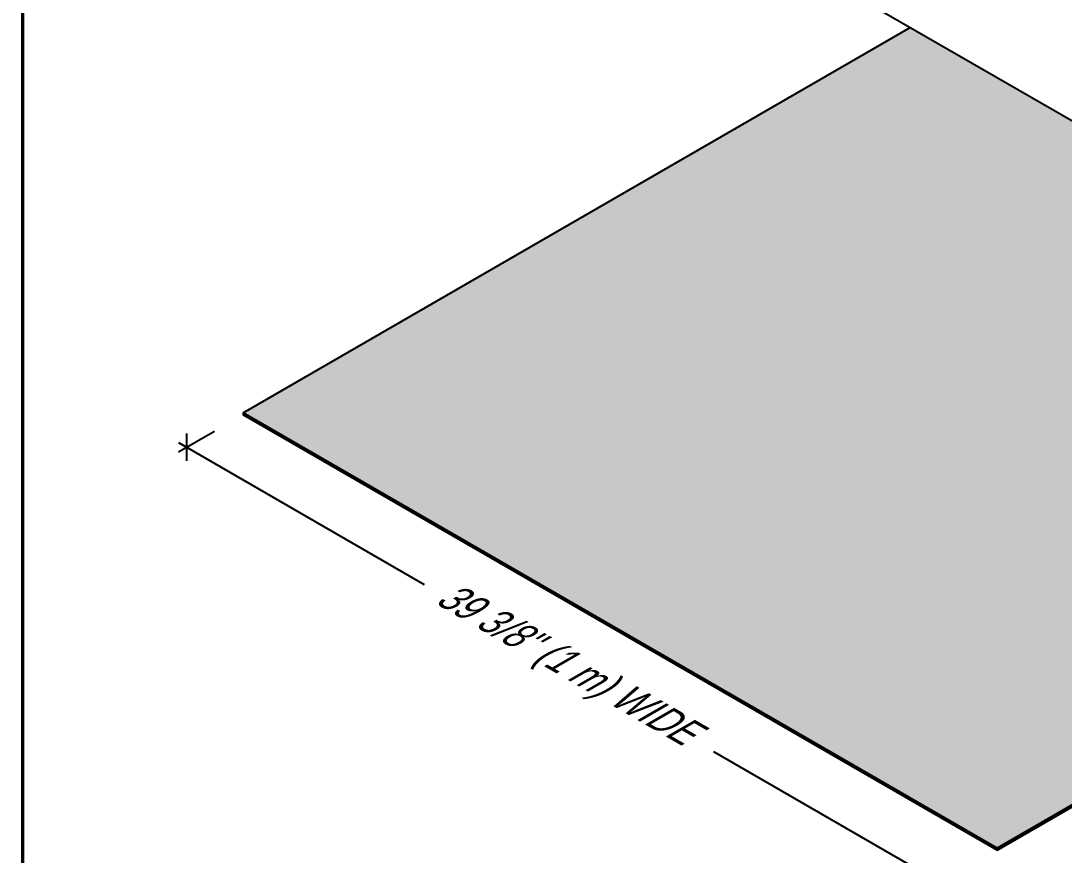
# Model space of a CAD drawing. Header units: inches. Extents: x -512 to -492, y -151 to -134.3.
# Drawn here: x -512 to -503.01, y -147.11 to -139.93 of the extents above; entities that cross this region are included whole.
import ezdxf
from ezdxf.enums import TextEntityAlignment as Align

# ---------------------------------------------------------------- set-up
doc = ezdxf.new("R2010")
doc.units = ezdxf.units.IN
doc.header["$MEASUREMENT"] = 0
doc.layers.get('0').update_dxf_attribs({"linetype": 'CONTINUOUS'})
for name, color, linetype in [('FSBP-ANNO-LABEL', 7, 'CONTINUOUS'), ('FSBP-MEMBRANE', 7, 'CONTINUOUS'), ('FSBP-TTLB-BORDER', 7, 'CONTINUOUS'), ('FSBP-TTLB-TEXT', 7, 'CONTINUOUS')]:
    doc.layers.add(name, color=color, linetype=linetype)
doc.styles.add('ARIAL', font='ARIAL.TTF')
doc.styles.add('ARIAL_BOLD', font='ariblk.TTF')
doc.styles.add('FSBP_ARIAL_NAR', font='ARIALN.TTF')

# ---------------------------------------------------------------- blocks, each defined once
blk = doc.blocks.new('TTLB-ASPHALT_1')
at = {"layer": 'FSBP-TTLB-BORDER', "const_width": 0.03125}
blk.add_lwpolyline([(20, 0), (20, 13), (0, 13), (0, 0)], dxfattribs=at)
at = {"layer": 'FSBP-TTLB-TEXT'}
for tag, height, style, p in [('DETAIL_DESCP_LINE_1', 0.21875, 'ARIAL_BOLD', (9.832748116198076, -0.375)), ('ISSUE_REV_DATE', 0.21875, 'ARIAL', (15.84069633627263, -0.7282559425942452)), ('DETAIL_NUMBER', 0.4375, 'ARIAL', (18.42055248367797, -0.8931630692489421))]:
    blk.add_attdef(tag, text='', height=height, dxfattribs=dict(at, style=style)).set_placement(p, align=Align.MIDDLE_CENTER)
at = {"layer": 'FSBP-TTLB-TEXT', "style": 'ARIAL'}
blk.add_attdef('ACCPT_SYSTEMS', text='', height=0.21875, dxfattribs=at).set_placement((11.49438170418193, -1.125), align=Align.MIDDLE_LEFT)

msp = doc.modelspace()

# ---------------------------------------------------------------- hatches: boundary and pattern name
at = {"layer": 'FSBP-MEMBRANE'}
h = msp.add_hatch(dxfattribs=at)
h.set_pattern_fill('ANSI36', color=9, scale=0.75, angle=90, style=0)
h.set_pattern_definition([(135, (-963.9320730736733, -208.4739125578733), (-0.1823009670246568, 0.04971844555217914), [0.234375, -0.046875, 0, -0.046875])])
h.paths.add_polyline_path([(-504.3397227784434, -139.9848734721657), (-510.084930642369, -143.3018707789535), (-503.5897401139858, -147.0518707789535), (-497.4203749112179, -143.4899861184064, 0.079447772117383), (-496.8650874401602, -143.0242721718244, 0.04448514872258303), (-496.5132085924175, -142.5369998245782, 0.06033464363137666), (-496.23156779103, -141.8994843168136, 0.07507870281120937), (-496.1269683818003, -141.1861492785727, 0.1027221235364892), (-496.2220279452044, -140.7379732067297, 0.105237977069952), (-496.406502137611, -140.4814415497284, 0.1412534536673652), (-496.6906975858076, -140.3416953881298, 0.1063292229874029), (-497.0528185515566, -140.3545584138059, 0.01699998091462924), (-497.1443977151225, -140.3810278448051), (-496.7030713327658, -140.6358277504593, -0.05481319800559206), (-496.6063126763686, -140.6916913867766, -0.1460162459944767), (-496.3985941580078, -140.9662415383454, -0.06381306360560414), (-496.3333000386355, -141.2447778036678, -0.07367260649518038), (-496.3510548656021, -141.6455575189828, -0.03877530348647401), (-496.4682770873333, -142.0709932905559, -0.04857251312367162), (-496.6415726675351, -142.4358305952035, -0.03163124008543527), (-496.8883228894924, -142.7936150878585, -0.04694149035584903), (-497.1216795254883, -143.0387394517861, -0.05874153562982033), (-497.5350371124593, -143.3208200210689, -0.08734399692871168), (-498.0148386114006, -143.4730499271697, -0.1551375040263595), (-498.422399734454, -143.4010584744427, -0.02046199349411809), (-498.4550943335987, -143.3821832502201)])
h.paths.add_polyline_path([(-497.1315163936847, -143.0274368593692, 0.04694149035581895), (-496.9000953791681, -142.7843457266022, 0.03163124008557956), (-496.6544204062799, -142.42812033059, 0.04857251312349548), (-496.4823709404583, -142.0659064570259, 0.0387753034867753), (-496.3657651279849, -141.6427078256858, 0.07367260649582247), (-496.3482046671091, -141.2463155361932, 0.06381306360483406), (-496.4126294238733, -140.9714878592796, 0.146016245993684), (-496.6151779486138, -140.7037711019749, 0.1560604719501354), (-496.9018370440195, -140.6076630386248, 0.09866011343700236), (-497.2484864808316, -140.6717513362021), (-496.8080642249412, -140.9260292441974, -0.009747224477529914), (-496.7931186244115, -140.9346580906868, -0.186633368681283), (-496.5923476466994, -141.1940534749165, -0.09695275277100626), (-496.5506794601737, -141.6251367878966, -0.07683142144021558), (-496.6690464454621, -142.0881141969968, -0.05756778954732556), (-496.9516654346211, -142.5832408494171, -0.08600452644215302), (-497.3429451127208, -142.9592716767282, -0.08651207967939532), (-497.8051190324747, -143.1664126855105, -0.09452994856917198), (-498.0910781408888, -143.1836632381687, -0.0955126226493977), (-498.265841038126, -143.1260016582191, -0.007228229846054335), (-498.2768145336121, -143.1196661076465), (-498.7059978014715, -142.8718770324161, 0.1381276478119873), (-498.573591415035, -143.248911916086, 0.1195387657583434), (-498.4154452613497, -143.3877864031988, 0.1551375040260084), (-498.0168253565568, -143.4581984822923, 0.08734399692874617), (-497.5419759101035, -143.3075397477841, 0.05874153562978322)], flags=17)
h.paths.add_polyline_path([(-497.3513304846161, -142.9468540235914, 0.0860045264423002), (-496.9637401277972, -142.5743687382836, 0.05756778954755352), (-496.6828259121002, -142.0822287173706, 0.07683142144053655), (-496.5655928528964, -141.6236865159379, 0.09695275277086957), (-496.6067071778484, -141.1983332455227, 0.1866338736649878), (-496.800862749376, -140.9474854481914, 0.1536200660800048), (-497.0503588441946, -140.8868964666239, 0.06928788504152242), (-497.2581109915416, -140.9300876708859, 0.02692176588701695), (-497.3479719106005, -140.9677801182094), (-496.9521322920814, -141.1963182285174, -0.0006739286105924729), (-496.951297888781, -141.1967999714876, -0.1520796440319661), (-496.8215720849777, -141.3377362020514, -0.1064145251896854), (-496.7609116827545, -141.5966632581345, -0.07668586156226596), (-496.8050231656039, -141.9214824231863, -0.05948393863314348), (-496.9583369638221, -142.2772617725136, -0.06884584182948845), (-497.2065763455018, -142.5950231888199, -0.07767331413359754), (-497.4787101655781, -142.7872984092639, -0.05938313345282195), (-497.7327508659542, -142.8775748761621, -0.09583353791736683), (-497.9828737898891, -142.8855147816157, -0.09265739732695699), (-498.1065944209211, -142.8411734585316), (-498.4926171843072, -142.6183031121772, 0.0697117844556813), (-498.4594556587948, -142.8587661107798, 0.1989161766704102), (-498.2585375307557, -143.1129184112463, 0.0955126226492593), (-498.0891617760726, -143.1688025478364, 0.0945299485686845), (-497.8088079484232, -143.1518901351012, 0.08651207967884812)], flags=16)
edge = h.paths.add_edge_path(flags=16)
edge.add_arc((-498.2308749841107, -141.5389830353014), 1.456209142121591, 314.1258569336636, 329.8793038763693)
edge.add_arc((-498.3716641240306, -141.4573024671898), 1.618976759068109, 329.8793038762081, 343.4959734011095)
edge.add_arc((-497.8356679724637, -141.6161127349236), 1.059948516818879, 343.4959734010904, 361.0367478843903)
edge.add_arc((-497.392651682936, -141.6080956289782), 0.6168596918924846, 1.036747884409041, 25.33372249941471)
edge.add_arc((-497.1127582196129, -141.4755889930978), 0.3071850895058739, 25.33372249926552, 59.92277348355457)
edge.add_arc((-497.1304219830367, -141.5060885176468), 0.3424303662958396, 59.9227734837377, 106.4901295453531)
edge.add_arc((-496.960208260472, -142.0810841439522), 0.9420908382461841, 106.4901295453368, 121.0077590836087)
edge.add_line((-497.4455302646392, -141.2736203987732), (-497.1039298956359, -141.4708434637726))
edge.add_ellipse((-497.4101161134838, -142.0011735496624), major_axis=(-0.3061862178478974, -0.5303300858898988), ratio=0.577350269189607, start_angle=44.529957248909, end_angle=180.0000000000037, ccw=False)
edge.add_arc((-497.9366332044339, -141.6109196402268), 1.03424854697839, 281.5993411627606, 300.3743180808917, ccw=False)
edge.add_arc((-497.8021473316952, -142.2671740174736), 0.3643559207988551, 244.8923480411868, 281.6326048143053, ccw=False)
edge.add_arc((-497.8822926963362, -142.438206584986), 0.1754765449439922, 235.10765195893708, 244.8923480411934, ccw=False)
edge.add_line((-497.9826716560758, -142.5821374095758), (-498.2732383358378, -142.4143786587977))
edge.add_arc((-496.9904901321387, -142.490446943434), 1.285001687944795, 176.6062758997644, 177.2872130313785)
edge.add_arc((-497.4906057445702, -142.4667502273011), 0.7843249857175036, 177.2872130310208, 188.7376480320848)
edge.add_arc((-497.9344346666298, -142.5349640868581), 0.3352846281856401, 188.7376480320601, 220.9568142475552)
edge.add_arc((-497.92060986115, -142.5229646016929), 0.3535907170847919, 220.9568200591585, 239.694857174542)
edge.add_arc((-497.9261234044402, -142.5323979563128), 0.3426642657397028, 239.6948571751996, 260.8699078073792)
edge.add_arc((-497.8783348532322, -142.2350441788257), 0.6438336775537278, 260.8699078073691, 282.7664670706701)
edge.add_arc((-497.9844496682341, -141.7667095263931), 1.124039571553396, 282.7664670706237, 296.3601150699457)
edge.add_arc((-497.9577682779992, -141.8205529183201), 1.063947912905424, 296.3601150699988, 314.1258569336126)
edge = h.paths.add_edge_path(flags=0)
edge.add_line((-497.7163023313315, -142.5315036355522), (-498.0596587205327, -142.3332667318192))
edge.add_arc((-497.4783230214958, -142.3567700155642), 0.5818106215269336, 177.6848042193707, 183.9040735916826)
edge.add_arc((-497.7792230729361, -142.377304815923), 0.2802106895267211, 183.9040735917464, 210.5779873187294)
edge.add_arc((-497.882292696336, -142.4382065849857), 0.1604928013780026, 210.5779873187741, 244.8923480411513)
edge.add_arc((-497.8021473316953, -142.2671740174736), 0.3493721772324666, 244.8923480411782, 281.6326048141859)
edge.add_arc((-497.9387069061477, -141.603824327459), 1.026632340402538, 281.6326048141899, 291.9604367571371)
edge.add_ellipse((-497.4101161134838, -142.0011735496624), major_axis=(-0.3061862178478974, -0.5303300858898988), ratio=0.577350269189607, start_angle=2.5011104298755527e-12, end_angle=25.482830390688378, ccw=False)
h = msp.add_hatch(dxfattribs=at)
h.set_pattern_fill('ANSI36', color=9, scale=0.75, style=0)
h.set_pattern_definition([(45, (-963.9320730736733, -208.4739125578733), (0.04971844555217913, 0.1823009670246568), [0.234375, -0.046875, 0, -0.046875])])
h.paths.add_polyline_path([(-504.3397227784433, -139.9848734721657), (-510.084930642369, -143.3018707789535), (-503.5897401139858, -147.0518707789536), (-497.420374911218, -143.4899861184064, 0.07944777211740058), (-496.86508744016, -143.0242721718244, 0.04448514872273055), (-496.513208592416, -142.5369998245768, 0.0603346436321296), (-496.2315677910269, -141.8994843168034, 0.07507870281010517), (-496.1269683818003, -141.1861492785727, 0.1027221235365419), (-496.2220279452045, -140.7379732067295, 0.1052379770698587), (-496.406502137611, -140.4814415497284, 0.1412534536673652), (-496.6906975858076, -140.3416953881298, 0.1063292229874029), (-497.0528185515566, -140.3545584138059, 0.01699998091462924), (-497.1443977151225, -140.3810278448051), (-496.7030713327658, -140.6358277504593, -0.05481319800559206), (-496.6063126763686, -140.6916913867766, -0.1460162459944767), (-496.3985941580078, -140.9662415383454, -0.06381306360560414), (-496.3333000386355, -141.2447778036678, -0.07367260649518038), (-496.3510548656021, -141.6455575189828, -0.03877530348647401), (-496.4682770873333, -142.0709932905559, -0.04857251312367162), (-496.6415726675351, -142.4358305952035, -0.03163124008543527), (-496.8883228894924, -142.7936150878585, -0.04694149035584903), (-497.1216795254883, -143.0387394517861, -0.05874153562982033), (-497.5350371124593, -143.3208200210689, -0.08734399692871168), (-498.0148386114006, -143.4730499271697, -0.1551375040263595), (-498.422399734454, -143.4010584744427, -0.02046199349411809), (-498.4550943335987, -143.3821832502201)])
h.paths.add_polyline_path([(-497.1315163936849, -143.0274368593698, 0.04694149035539779), (-496.9000953791703, -142.7843457266051, 0.03163124008587228), (-496.6544204062797, -142.4281203305897, 0.04857251312335786), (-496.4823709404586, -142.0659064570266, 0.03877530348682786), (-496.365765127985, -141.6427078256859, 0.07367260649558889), (-496.3482046671091, -141.2463155361946, 0.06381306360499547), (-496.4126294238732, -140.9714878592802, 0.1460162459936265), (-496.6151779486133, -140.7037711019754, 0.1560604719505692), (-496.9018370440196, -140.6076630386248, 0.09866011343697048), (-497.2484864808316, -140.6717513362021), (-496.8080642249412, -140.9260292441974, -0.009747224477529914), (-496.7931186244115, -140.9346580906868, -0.186633368681283), (-496.5923476466994, -141.1940534749165, -0.09695275277100626), (-496.5506794601737, -141.6251367878966, -0.07683142144021558), (-496.6690464454621, -142.0881141969968, -0.05756778954732556), (-496.9516654346211, -142.5832408494171, -0.08600452644215302), (-497.3429451127208, -142.9592716767282, -0.08651207967939532), (-497.8051190324747, -143.1664126855105, -0.09452994856917198), (-498.0910781408888, -143.1836632381687, -0.0955126226493977), (-498.265841038126, -143.1260016582191, -0.007228229846054335), (-498.2768145336121, -143.1196661076465), (-498.7059978014715, -142.8718770324161, 0.1381276478119873), (-498.573591415035, -143.248911916086, 0.1195387657583434), (-498.4154452613497, -143.3877864031988, 0.1551375040260084), (-498.0168253565568, -143.4581984822923, 0.08734399692874617), (-497.5419759101035, -143.3075397477841, 0.05874153562971891)], flags=17)
edge = h.paths.add_edge_path(flags=16)
edge.add_arc((-497.3926516829359, -141.6080956289784), 0.6168596918924846, 1.036747884456647, 25.33372249943115)
edge.add_arc((-497.1127582196127, -141.4755889930985), 0.3071850895058739, 25.3337224994008, 59.92277348370453)
edge.add_arc((-497.1304219830373, -141.506088517647), 0.3424303662958397, 59.92277348371646, 106.4901295454126)
edge.add_arc((-496.960208260472, -142.0810841439522), 0.9420908382461842, 106.4901295453945, 121.0077590836087)
edge.add_line((-497.4455302646392, -141.2736203987732), (-497.1039298956359, -141.4708434637726))
edge.add_ellipse((-497.4101161134838, -142.0011735496624), major_axis=(-0.3061862178478974, -0.5303300858898988), ratio=0.577350269189607, start_angle=44.529957248909, end_angle=180.0000000000037, ccw=False)
edge.add_arc((-497.9366332044339, -141.6109196402268), 1.03424854697839, 281.5993411627606, 300.3743180808917, ccw=False)
edge.add_arc((-497.8021473316952, -142.2671740174736), 0.3643559207988551, 244.8923480411868, 281.6326048143053, ccw=False)
edge.add_arc((-497.8822926963362, -142.438206584986), 0.1754765449439922, 235.10765195893708, 244.8923480411934, ccw=False)
edge.add_line((-497.9826716560758, -142.5821374095758), (-498.2732383358378, -142.4143786587977))
edge.add_arc((-496.9904901321387, -142.490446943434), 1.285001687944795, 176.6062758997644, 177.2872130313785)
edge.add_arc((-497.4906057445702, -142.4667502273011), 0.7843249857175036, 177.2872130310208, 188.7376480320848)
edge.add_arc((-497.9344346666298, -142.5349640868581), 0.3352846281856401, 188.7376480320601, 220.9568142475552)
edge.add_arc((-497.92060986115, -142.5229646016929), 0.3535907170847919, 220.9568200591585, 239.694857174542)
edge.add_arc((-497.9261234044402, -142.5323979563128), 0.3426642657397028, 239.6948571751996, 260.8699078073792)
edge.add_arc((-497.8783348532322, -142.2350441788257), 0.6438336775537278, 260.8699078073691, 282.7664670706701)
edge.add_arc((-497.9844496682341, -141.7667095263931), 1.124039571553396, 282.7664670706237, 296.3601150699457)
edge.add_arc((-497.957768277999, -141.82055291832), 1.063947912905424, 296.3601150699888, 314.1258569335282)
edge.add_arc((-498.2308749841102, -141.5389830353011), 1.456209142121591, 314.1258569335873, 329.8793038762745)
edge.add_arc((-498.3716641240312, -141.4573024671912), 1.618976759068109, 329.8793038761923, 343.495973401216)
edge.add_arc((-497.8356679724637, -141.6161127349231), 1.059948516818879, 343.4959734011449, 361.036747884381)
h.paths.add_polyline_path([(-496.5655928528965, -141.6236865159386, 0.0969527527709737), (-496.6067071778484, -141.1983332455229, 0.1866333686809346), (-496.8008620145856, -140.9474858917409, 0.1536205796200707), (-497.0503588441972, -140.886896466624, 0.06928788504055998), (-497.2581109915413, -140.9300876708857, 0.02692176588715274), (-497.3479719106006, -140.9677801182094), (-496.9521322920814, -141.1963182285173, -0.0006739286399269162), (-496.9512978887448, -141.1967999715087, -0.1520796439990294), (-496.8215720849775, -141.3377362020519, -0.1064145251896015), (-496.7609116827545, -141.5966632581348, -0.07668586156219927), (-496.8050231656039, -141.9214824231863, -0.05948393863316947), (-496.9583369638224, -142.2772617725137, -0.06884584182922474), (-497.2065763455009, -142.595023188819, -0.07767331413336684), (-497.4787101655762, -142.7872984092627, -0.05938313345300727), (-497.7327508659528, -142.8775748761618, -0.09583353791788059), (-497.9828737898891, -142.8855147816157, -0.09265739732533519), (-498.106594420919, -142.8411734585328), (-498.4926171843072, -142.6183031121772, 0.0697117844556813), (-498.4594556587948, -142.8587661107798, 0.1989161766704102), (-498.2585375307557, -143.1129184112463, 0.0955126226492593), (-498.0891617760726, -143.1688025478364, 0.0945299485686845), (-497.8088079484232, -143.1518901351012, 0.08651207967884812), (-497.3513304846161, -142.9468540235914, 0.0860045264423002), (-496.9637401277972, -142.5743687382836, 0.05756778954755352), (-496.6828259121002, -142.0822287173706, 0.07683142144042332)], flags=16)
edge = h.paths.add_edge_path(flags=0)
edge.add_ellipse((-497.4101161134838, -142.0011735496624), major_axis=(-0.3061862178478974, -0.5303300858898988), ratio=0.577350269189607, start_angle=2.5011104298755527e-12, end_angle=25.482830390688378, ccw=False)
edge.add_line((-497.7163023313303, -142.5315036355529), (-498.0596587205327, -142.3332667318192))
edge.add_arc((-497.4783230214958, -142.3567700155642), 0.5818106215269336, 177.6848042193707, 183.9040735916826)
edge.add_arc((-497.7792230729361, -142.377304815923), 0.2802106895267211, 183.9040735917464, 210.5779873187294)
edge.add_arc((-497.882292696336, -142.4382065849857), 0.1604928013780026, 210.5779873187741, 244.8923480411513)
edge.add_arc((-497.8021473316953, -142.2671740174736), 0.3493721772324666, 244.8923480411782, 281.6326048141859)
edge.add_arc((-497.9387069061477, -141.603824327459), 1.026632340402538, 281.6326048141899, 291.9604367571371)
h = msp.add_hatch(color=256, dxfattribs=at)
edge = h.paths.add_edge_path()
edge.add_line((-503.5897401139858, -147.0691912870292), (-497.4136841120217, -143.503443691765))
edge.add_arc((-498.5989532062283, -141.5208232977786), 2.309901827423018, 300.8722303098962, 319.0711797019991)
edge.add_arc((-499.422127921357, -140.8070419181449), 3.399443230738694, 319.0711797019971, 329.2597075470838)
edge.add_arc((-499.0043535993726, -141.0554956941675), 2.913372594997941, 329.2597075470842, 343.0706470256987)
edge.add_arc((-498.5411699189341, -141.1964808922693), 2.429207387751148, 343.0706470256985, 360.2451966985885)
edge.add_arc((-497.2537374178279, -141.1909713045002), 1.141763097514889, 0.2451966985891159, 23.70508920251372)
edge.add_arc((-496.9169242900014, -141.043084995168), 0.7739133407333759, 23.705089202511, 47.73540524163163)
edge.add_arc((-496.790997246373, -140.9045210666118), 0.5866766386317409, 47.73540524163286, 79.89554634974247)
edge.add_arc((-496.8418566051201, -141.1899153833292), 0.8765672910969674, 79.89554634973905, 104.1731898707584)
edge.add_arc((-496.7094638530647, -141.714157835637), 1.417268677814715, 104.1731898707577, 125.5369060427422)
edge.add_arc((-495.8859861149913, -142.8670595015444), 2.834060065547782, 125.5369060427418, 136.4330463722752)
edge.add_arc((-496.0457588300509, -142.7150856244986), 2.61355296865095, 136.4330463722756, 148.895072035479)
edge.add_arc((-494.9890895310841, -143.352633259787), 3.847658715595221, 148.8950720354783, 157.6107656852688)
edge.add_arc((-496.3755891370409, -142.7814641138379), 2.348120336425616, 157.6107656852701, 170.7604970588989)
edge.add_arc((-496.4110801111771, -142.7756907161615), 2.312162842549327, 170.760497058898, 181.8230179650513)
edge.add_arc((-497.9704113460653, -142.8253217456358), 0.7520419692882874, 181.8230179650526, 215.0788924615483)
edge.add_arc((-498.2082303776162, -142.9923329074651), 0.4614380809051942, 215.0788924615469, 242.3457739054513)
edge.add_arc((-498.1053989873419, -142.7960871937294), 0.6829932094520115, 242.3457739054496, 277.6194794588687)
edge.add_arc((-498.2073331994683, -142.0341020301863), 1.451766240366623, 277.6194794588667, 297.5865757544851)
edge.add_arc((-498.5247316691107, -141.4266281372696), 2.137161249909821, 297.5865757544889, 311.0336915262366)
edge.add_arc((-498.3076027529225, -141.6761099431218), 1.806425497841309, 311.0336915262329, 321.7839971743606)
edge.add_arc((-499.589896434157, -140.666464260995), 3.438498256137072, 321.783997174362, 329.0309271129498)
edge.add_arc((-498.4282917499178, -141.3635736643866), 2.083770621981965, 329.0309271129504, 340.1541849590015)
edge.add_arc((-499.1484976580817, -141.1036328567773), 2.849450564003949, 340.1541849590009, 349.0363801671745)
edge.add_arc((-497.6947983280266, -141.3852455927033), 1.368725243345736, 349.0363801671746, 365.8904491689163)
edge.add_arc((-497.4527231444341, -141.3602703385406), 1.125365103158708, 5.890449168915848, 20.49552306506645)
edge.add_arc((-496.9624990378248, -141.1770267136697), 0.6020125444024875, 20.49552306506363, 53.7251493932977)
edge.add_arc((-496.9087174801497, -141.1037445987446), 0.5111130157246353, 53.72514939330094, 89.20538333205226)
edge.add_arc((-496.9143458269301, -141.5095501318703), 0.9169575783380772, 89.20538333205565, 117.0579719327927)
edge.add_arc((-496.5073721016679, -142.3062871257987), 1.811618100853672, 117.0579719327943, 128.412780554814)
edge.add_arc((-496.3940816531839, -142.4491586184624), 1.99395567003144, 128.4127805548117, 143.7885633696916)
edge.add_arc((-495.4066257233641, -143.1721698362396), 3.217807962739959, 143.7885633696922, 153.8058668903603)
edge.add_arc((-496.4019786899011, -142.6825220495752), 2.108536813300276, 153.8058668903614, 170.8555985836092)
edge.add_arc((-496.589053338264, -142.6524088341594), 1.919054017767853, 170.855598583608, 178.2062439160235)
edge.add_arc((-497.6178801767809, -142.6201888769171), 0.8897227837632609, 178.2062439160223, 195.8274399059343)
edge.add_arc((-498.0522139885729, -142.7433176533666), 0.4382733894168236, 195.8274399059343, 240.8282797028379)
edge.add_arc((-498.0289098459422, -142.701571429514), 0.4860837467644143, 240.8282797028385, 262.6519577113567)
edge.add_arc((-497.9933128375903, -142.4255299818003), 0.7644109424522962, 262.6519577113553, 284.2524386835433)
edge.add_arc((-498.1681418657643, -141.7372618265277), 1.474536454354669, 284.2524386835458, 304.0303035249489)
edge.add_arc((-498.2322755246194, -141.6422881580519), 1.589136296858444, 304.0303035249452, 323.6927048412733)
edge.add_arc((-498.9534197159115, -141.112413707618), 2.484019461219539, 323.6927048412756, 336.8717245478343)
edge.add_arc((-498.1074417222167, -141.4737474498434), 1.564105965782861, 336.8717245478344, 354.4456634961913)
edge.add_arc((-497.6726457756128, -141.5160297379933), 1.127258959298526, 354.4456634961892, 376.5963664720465)
edge.add_arc((-497.0280966912055, -141.3239258177762), 0.4546911646687828, 16.59636647204618, 58.88308572223882)
edge.add_arc((-497.0218858735795, -141.3136368963735), 0.4426730051085883, 58.88308572224362, 93.81723058106155)
edge.add_arc((-496.9991434057409, -141.6544910569825), 0.7842850345335562, 93.81723058104967, 109.6715053913643)
edge.add_arc((-496.9532767969448, -141.7827925454417), 0.9205385399684871, 109.6715053913698, 122.6408633672318)
edge.add_arc((-496.5531294499453, -142.4075034504941), 1.662415628307383, 122.6408633672322, 132.4179964854939)
edge.add_arc((-496.6193505991172, -142.3350277686786), 1.56424249016727, 132.4179964854972, 140.5464835092441)
edge.add_arc((-495.9510758979849, -142.8850009466542), 2.429725923091373, 140.5464835092391, 147.4254934356626)
edge.add_arc((-496.4427832401839, -142.5708491578114), 1.846230030384745, 147.4254934356638, 157.0547820312411)
edge.add_arc((-496.0901144901894, -142.7201503703188), 2.229200132714973, 157.054782031242, 165.6880169390757)
edge.add_arc((-496.990490132143, -142.4904469434467), 1.299985431507484, 165.6880169390745, 177.287213030453)
edge.add_arc((-497.4906057445734, -142.4667502273008), 0.7993087292806943, 177.287213030454, 188.7376480322084)
edge.add_arc((-497.93443466663, -142.5349640868582), 0.350268371751861, 188.7376480322048, 220.9569265080979)
edge.add_arc((-497.9206098611515, -142.5229646016912), 0.3685744606511779, 220.9569265081131, 239.69485717385)
edge.add_arc((-497.9261234044382, -142.5323979563126), 0.3576480093065036, 239.694857173845, 260.8699078077274)
edge.add_arc((-497.8783348532321, -142.2350441788253), 0.6588174211204262, 260.869907807727, 282.7664670706903)
edge.add_arc((-497.9844496682353, -141.7667095263916), 1.139023315121564, 282.7664670706865, 296.3601150697309)
edge.add_arc((-497.9577682779994, -141.8205529183189), 1.078931656472754, 296.360115069733, 314.1258569336298)
edge.add_arc((-498.2308749841098, -141.5389830352997), 1.471192885688636, 314.1258569336328, 329.879303876319)
edge.add_arc((-498.3716641240345, -141.4573024671905), 1.63396050263797, 329.8793038763161, 343.4959734013075)
edge.add_arc((-497.8356679724622, -141.6161127349242), 1.074932260383664, 343.4959734013079, 361.0367478844316)
edge.add_arc((-497.3926516829373, -141.6080956289784), 0.6318434354600734, 1.036747884431665, 25.33372249930871)
edge.add_arc((-497.1127582196129, -141.4755889930988), 0.3221688330726256, 25.33372249929886, 59.92277348367497)
edge.add_arc((-497.1304219830373, -141.506088517647), 0.3574141098622157, 59.92277348368787, 106.4901295454108)
edge.add_arc((-496.9602082604716, -142.0810841439525), 0.9570745818129717, 106.4901295454116, 122.8423067136564)
edge.add_arc((-496.9799998304729, -142.050423382603), 0.9205809038721571, 122.842306713656, 138.4671073531849)
edge.add_arc((-495.9491849264652, -142.9634668883725), 2.297616782036649, 138.4671073531874, 145.6594947521653)
edge.add_arc((-496.8117911003038, -142.3741428324564), 1.252919575174365, 145.6594947521624, 162.93994317347)
edge.add_arc((-496.3254641685453, -142.5233854864801), 1.761630941603006, 162.9399431734707, 171.7763404626261)
edge.add_arc((-497.4783230214913, -142.3567700155638), 0.59679436509769, 171.776340462625, 183.904073591676)
edge.add_arc((-497.7792230729368, -142.3773048159233), 0.2951944330922461, 183.9040735916797, 210.5779873188247)
edge.add_arc((-497.8822926963362, -142.438206584986), 0.1754765449440278, 210.5779873188122, 244.8923480411767)
edge.add_arc((-497.8021473316953, -142.2671740174736), 0.3643559207988433, 244.8923480411959, 281.6326048141962)
edge.add_arc((-497.9366332044338, -141.6109196402268), 1.034248546978392, 281.5993411627155, 300.3743180814101)
edge.add_arc((-497.6359714708139, -142.1237150589881), 0.4398104961424102, 280.63800061376764, 300.36135499926803, ccw=False)
edge.add_arc((-497.9387077239273, -141.6038216182476), 1.026635158861812, 281.6326190293873, 291.9604225419331, ccw=False)
edge.add_arc((-497.8021473316952, -142.2671740174736), 0.3493721772324591, 244.89234804118848, 281.6326048141863, ccw=False)
edge.add_arc((-497.882292696336, -142.4382065849857), 0.1604928013779833, 210.5779873188749, 244.8923480411696, ccw=False)
edge.add_arc((-497.779223072936, -142.377304815923), 0.2802106895267256, 183.9040735917166, 210.5779873187913, ccw=False)
edge.add_arc((-497.4783230214957, -142.3567700155637), 0.5818106215269345, 171.7763404625699, 183.9040735917119, ccw=False)
edge.add_arc((-496.3254641685523, -142.5233854864784), 1.746647198029441, 162.9399431734551, 171.7763404626454, ccw=False)
edge.add_arc((-496.8117911003042, -142.3741428324562), 1.237935831607594, 145.6594947521583, 162.939943173473, ccw=False)
edge.add_arc((-495.9491849264594, -142.9634668883772), 2.282633038477789, 138.4671073531944, 145.6594947521483, ccw=False)
edge.add_arc((-496.9799998304725, -142.0504233826034), 0.9055971603063532, 122.84230671366271, 138.4671073531833, ccw=False)
edge.add_arc((-496.9602082604718, -142.0810841439522), 0.9420908382462052, 106.49012954540851, 122.8423067136593, ccw=False)
edge.add_arc((-497.1304219830373, -141.506088517647), 0.3424303662958568, 59.922773483683386, 106.49012954541189, ccw=False)
edge.add_arc((-497.1127582196126, -141.4755889930985), 0.3071850895058519, 25.33372249928692, 59.922773483700496, ccw=False)
edge.add_arc((-497.3926516829361, -141.6080956289781), 0.616859691892541, 1.0367478844128755, 25.333722499339274, ccw=False)
edge.add_arc((-497.8356679724638, -141.6161127349239), 1.059948516818909, -16.50402659868422, 1.0367478844132734, ccw=False)
edge.add_arc((-498.3716641240313, -141.4573024671921), 1.618976759068091, 329.87930387630905, 343.4959734013293, ccw=False)
edge.add_arc((-498.2308749841092, -141.5389830353001), 1.456209142121591, 314.1258569336248, 329.87930387631906, ccw=False)
edge.add_arc((-497.9577682779988, -141.8205529183197), 1.063947912905426, 296.3601150697252, 314.12585693363803, ccw=False)
edge.add_arc((-497.9844496682348, -141.7667095263933), 1.124039571553421, 282.76646707067994, 296.36011506974745, ccw=False)
edge.add_arc((-497.8783348532321, -142.2350441788257), 0.6438336775537151, 260.8699078077227, 282.7664670706965, ccw=False)
edge.add_arc((-497.9261234044382, -142.5323979563131), 0.3426642657397239, 239.69485717381428, 260.8699078077265, ccw=False)
edge.add_arc((-497.9206098611514, -142.5229646016913), 0.353590717084785, 220.9569265081031, 239.69485717383708, ccw=False)
edge.add_arc((-497.9344346666299, -142.534964086858), 0.3352846281856343, 188.737648032235, 220.9569265081161, ccw=False)
edge.add_arc((-497.4906057445702, -142.4667502273008), 0.7843249857174827, 177.287213030468, 188.737648032175, ccw=False)
edge.add_arc((-496.9904901321393, -142.4904469434471), 1.285001687944918, 165.6880169390966, 177.2872130304438, ccw=False)
edge.add_arc((-496.0901144901839, -142.7201503703213), 2.214216389154683, 157.0547820312385, 165.688016939048, ccw=False)
edge.add_arc((-496.4427832401844, -142.570849157811), 1.83124628681769, 147.4254934356633, 157.0547820312439, ccw=False)
edge.add_arc((-495.9510758979927, -142.8850009466481), 2.414742179515112, 140.5464835092335, 147.4254934356859, ccw=False)
edge.add_arc((-496.619350599117, -142.335027768679), 1.549258746601419, 132.4179964854953, 140.5464835092375, ccw=False)
edge.add_arc((-496.5531294499435, -142.4075034504966), 1.647431884744042, 122.6408633672367, 132.417996485482, ccw=False)
edge.add_arc((-496.9532767969441, -141.782792545443), 0.9055547964036699, 109.67150539138439, 122.64086336722329, ccw=False)
edge.add_arc((-496.9991434057407, -141.6544910569836), 0.7693012909683443, 93.81723058106661, 109.67150539135591, ccw=False)
edge.add_arc((-497.0218858735796, -141.3136368963734), 0.4276892615421295, 58.883085722225815, 93.81723058105757, ccw=False)
edge.add_arc((-497.0280966912055, -141.3239258177763), 0.4397074211024686, 16.596366472057298, 58.88308572224099, ccw=False)
edge.add_arc((-497.6726457756124, -141.5160297379933), 1.112275215731767, -5.554336503813886, 16.596366472051216, ccw=False)
edge.add_arc((-498.1074417222159, -141.4737474498436), 1.54912222221569, 336.87172454783075, 354.44566349619697, ccw=False)
edge.add_arc((-498.953419715913, -141.1124137076171), 2.46903571765491, 323.69270484127924, 336.8717245478285, ccw=False)
edge.add_arc((-498.2322755246187, -141.6422881580528), 1.574152553290981, 304.03030352493965, 323.6927048412829, ccw=False)
edge.add_arc((-498.1681418657645, -141.7372618265269), 1.459552710789076, 284.25243868354687, 304.03030352493954, ccw=False)
edge.add_arc((-497.9933128375904, -142.4255299818004), 0.7494271988858668, 262.651957711357, 284.2524386835483, ccw=False)
edge.add_arc((-498.0289098459419, -142.7015714295132), 0.4711000031988933, 240.8282797028561, 262.6519577113321, ccw=False)
edge.add_arc((-498.0522139885729, -142.7433176533666), 0.4232896458504458, 195.8274399059379, 240.82827970283859, ccw=False)
edge.add_arc((-497.6178801767805, -142.6201888769169), 0.8747390401972424, 178.2062439160364, 195.8274399059408, ccw=False)
edge.add_arc((-496.5890533382518, -142.6524088341606), 1.904070274213699, 170.8555985836322, 178.2062439160017, ccw=False)
edge.add_arc((-496.4019786898999, -142.6825220495756), 2.093553069735177, 153.8058668903665, 170.8555985836035, ccw=False)
edge.add_arc((-495.4066257233663, -143.1721698362383), 3.202824219171076, 143.7885633696886, 153.805866890365, ccw=False)
edge.add_arc((-496.3940816531855, -142.4491586184609), 1.978971926462917, 128.4127805548031, 143.7885633696995, ccw=False)
edge.add_arc((-496.5073721016691, -142.3062871257968), 1.796634357285085, 117.0579719327884, 128.4127805548225, ccw=False)
edge.add_arc((-496.9143458269301, -141.5095501318706), 0.9019738347720164, 89.20538333205161, 117.0579719327803, ccw=False)
edge.add_arc((-496.9087174801498, -141.103744598745), 0.496129272158595, 53.725149393306424, 89.2053833320316, ccw=False)
edge.add_arc((-496.9624990378248, -141.1770267136698), 0.5870288008361986, 20.495523065069904, 53.725149393298125, ccw=False)
edge.add_arc((-497.4527231444343, -141.3602703385406), 1.110381359592546, 5.890449168914472, 20.4955230650599, ccw=False)
edge.add_arc((-497.6947983280261, -141.3852455927034), 1.353741499778855, -10.963619832824293, 5.8904491689244765, ccw=False)
edge.add_arc((-499.1484976580767, -141.1036328567787), 2.834466820432405, 340.1541849589947, 349.0363801671842, ccw=False)
edge.add_arc((-498.4282917499137, -141.3635736643883), 2.068786878411246, 329.03092711293266, 340.1541849590087, ccw=False)
edge.add_arc((-499.5898964341498, -140.6664642610004), 3.423514512561746, 321.78399717435724, 329.03092711296387, ccw=False)
edge.add_arc((-498.307602752921, -141.6761099431232), 1.791441754272883, 311.0336915262283, 321.7839971743679, ccw=False)
edge.add_arc((-498.5247316691116, -141.4266281372682), 2.12217750634518, 297.5865757544925, 311.03369152622895, ccw=False)
edge.add_arc((-498.2073331994683, -142.0341020301861), 1.436782496800469, 277.6194794588659, 297.5865757544833, ccw=False)
edge.add_arc((-498.105398987342, -142.7960871937298), 0.6680094658853011, 242.3457739054486, 277.619479458883, ccw=False)
edge.add_arc((-498.208230377616, -142.992332907465), 0.4464543373390792, 215.0788924615443, 242.34577390543149, ccw=False)
edge.add_arc((-497.9704113460657, -142.825321745636), 0.7370582257214852, 181.8230179650361, 215.078892461553, ccw=False)
edge.add_arc((-496.4110801111772, -142.7756907161612), 2.297179098982829, 170.7604970589067, 181.8230179650607, ccw=False)
edge.add_arc((-496.3755891370432, -142.7814641138375), 2.333136592856983, 157.6107656852583, 170.7604970588995, ccw=False)
edge.add_arc((-494.9890895310808, -143.3526332597882), 3.832674972032319, 148.8950720354874, 157.6107656852703, ccw=False)
edge.add_arc((-496.0457588300488, -142.7150856245005), 2.598569225087447, 136.4330463722754, 148.8950720354661, ccw=False)
edge.add_arc((-495.8859861149929, -142.8670595015423), 2.819076321978736, 125.5369060427391, 136.4330463722827, ccw=False)
edge.add_arc((-496.7094638530644, -141.7141578356375), 1.402284934248893, 104.17318987076021, 125.53690604273629, ccw=False)
edge.add_arc((-496.84185660512, -141.1899153833283), 0.8615835475297587, 79.89554634973359, 104.17318987077371, ccw=False)
edge.add_arc((-496.790997246373, -140.9045210666119), 0.5716928950654485, 47.735405241638716, 79.89554634974542, ccw=False)
edge.add_arc((-496.9169242900008, -141.0430849951677), 0.7589295971664509, 23.70508920250859, 47.73540524164582, ccw=False)
edge.add_arc((-497.2537374178269, -141.1909713044999), 1.126779353947502, 0.24519669857727422, 23.70508920252388, ccw=False)
edge.add_arc((-498.5411699189327, -141.1964808922694), 2.414223644183351, -16.929352974308472, 0.24519669859182613, ccw=False)
edge.add_arc((-499.0043535993756, -141.0554956941664), 2.898388851434761, 329.259707547095, 343.0706470256943, ccw=False)
edge.add_arc((-499.4221279213604, -140.8070419181425), 3.384459487176483, 319.0711797020049, 329.25970754707885, ccw=False)
edge.add_arc((-498.5989532062274, -141.5208232977796), 2.29491808385536, 300.90125663699956, 319.07117970200517, ccw=False)
edge.add_line((-497.4203749112186, -143.4899861184068), (-503.5897401139858, -147.0518707789535))
edge.add_line((-503.5897401139858, -147.0518707789535), (-503.5897401139858, -147.0691912870292))
msp.add_hatch(color=256, dxfattribs=at).paths.add_polyline_path([(-510.0849306423689, -143.3018707789535), (-510.084930642369, -143.3191912870292), (-503.5897401139858, -147.0691912870292), (-503.5897401139858, -147.0518707789535)])

# ---------------------------------------------------------------- linework, layer by layer
at = {"layer": 'FSBP-ANNO-LABEL', "ltscale": 1.75}
for p, q in [((-510.3318371381482, -143.4617428188319), (-510.6412435214599, -143.640378677526)), ((-510.5690747378113, -143.716563141057), (-510.5690747378113, -143.4808608806615)), ((-510.6412435214599, -143.5570453441926), (-508.5245076919034, -144.7791433451904)), ((-506.031484730941, -146.218490822798), (-504.0017154257792, -147.390378677526))]:
    msp.add_line(p, q, dxfattribs=at)
at = {"layer": 'FSBP-MEMBRANE'}
for p, q in [((-498.422399734454, -143.4010584744427), (-504.9026463170469, -139.6598868294372)), ((-510.084930642369, -143.3018707789535), (-504.339725972835, -139.9848753164486)), ((-503.5897401139858, -147.0518707789535), (-510.084930642369, -143.3018707789535)), ((-510.084930642369, -143.3018707789535), (-510.084930642369, -143.3191912870292)), ((-503.5897401139858, -147.0691912870292), (-510.084930642369, -143.3191912870292))]:
    msp.add_line(p, q, dxfattribs=at)
msp.add_lwpolyline([(-497.4203749112186, -143.4899861184068), (-503.5897401139858, -147.0518707789535), (-503.5897401139858, -147.0691912870292), (-497.4136841120217, -143.503443691765, 0.07957522406111303)], format="xyb", dxfattribs=at)

# ---------------------------------------------------------------- block references
msp.add_blockref('TTLB-ASPHALT_1', (-511.9827812163496, -148.411944915022))

# ---------------------------------------------------------------- texts
at = {"layer": 'FSBP-ANNO-LABEL', "style": 'FSBP_ARIAL_NAR', "oblique": 30}
msp.add_text('39 3/8" (1 m) WIDE', height=0.25, rotation=329.9999999999981, dxfattribs=at).set_placement((-507.3214794736195, -145.4737120108593), align=Align.MIDDLE)

doc.saveas('drawing.dxf')
